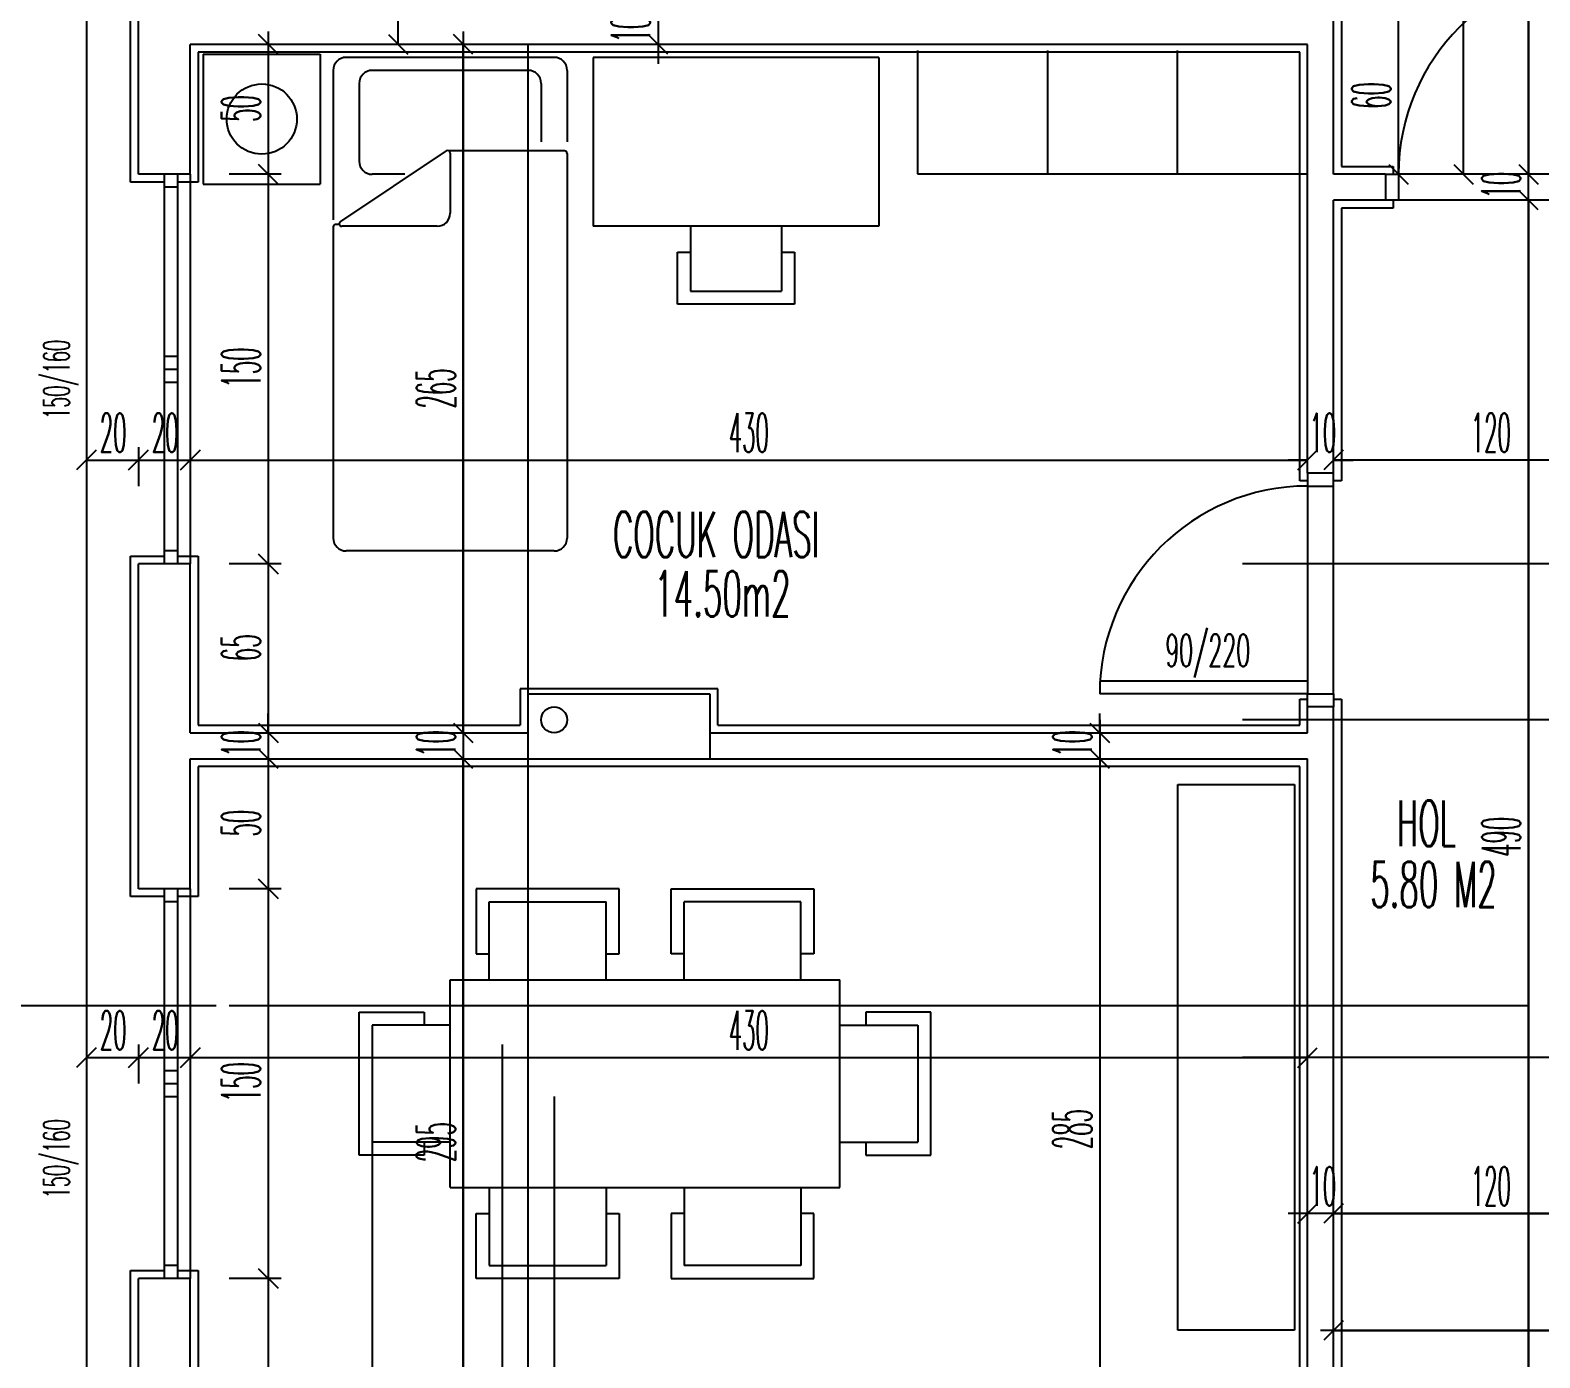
# Model space of a CAD drawing. Extents: x 78 to 306, y -397 to 18.
# Drawn here: x 276.2048 to 276.321, y -396.6007 to -396.4985 of the extents above; entities that cross this region are included whole.
import ezdxf

# ---------------------------------------------------------------- set-up
doc = ezdxf.new("R2010")
doc.units = 0
doc.header["$LTSCALE"] = 0.5
doc.header["$MEASUREMENT"] = 0
for name, pattern in [('DASHDOT2', [0.5, 0.25, -0.125, 0, -0.125]), ('DASHED', [0.75, 0.5, -0.25]), ('DOT2', [0.125, 0, -0.125])]:
    doc.linetypes.add(name, pattern=pattern)
doc.layers.get('0').update_dxf_attribs({"linetype": 'CONTINUOUS'})
for name, color, linetype in [('AKS', 5, 'DASHDOT2'), ('ASHADE', 7, 'CONTINUOUS'), ('DUVAR', 6, 'CONTINUOUS'), ('IZDUSUM', 2, 'DOT2'), ('KAPI', 1, 'CONTINUOUS'), ('KOLON', 4, 'CONTINUOUS'), ('MERDIVEN', 3, 'CONTINUOUS'), ('OLCU', 31, 'CONTINUOUS'), ('SIVA', 7, 'CONTINUOUS'), ('TEFRIS', 11, 'CONTINUOUS')]:
    doc.layers.add(name, color=color, linetype=linetype)
doc.styles.add('ICMEKAN', font='romans.shx', dxfattribs={"width": 0.55, "height": 0.2})
doc.styles.add('OLCU', font='romans.shx', dxfattribs={"width": 0.6, "height": 0.125})
doc.styles.add('OLCUIC', font='ROMANS.SHX', dxfattribs={"width": 0.4, "height": 0.15})

msp = doc.modelspace()

# ---------------------------------------------------------------- linework, layer by layer
at = {"color": 0, "linetype": 'ByBlock'}
for p, q in [((276.223893941935, -396.5003098737721), (276.222393941935, -396.4988098737721)), ((276.232393941935, -396.4988098737721), (276.233893941935, -396.5003098737721)), ((276.238893941935, -396.5003098737721), (276.237393941935, -396.4988098737721)), ((276.253893941935, -396.5003098737721), (276.252393941935, -396.4988098737721)), ((276.223893941935, -396.5103098737721), (276.222393941935, -396.5088098737721)), ((276.222393941935, -396.5088098737721), (276.223893941935, -396.5103098737721)), ((276.309393941935, -396.5088098737721), (276.310893941935, -396.5103098737721)), ((276.314393941935, -396.5088098737721), (276.315893941935, -396.5103098737721)), ((276.319393941935, -396.5088098737721), (276.320893941935, -396.5103098737721)), ((276.319393941935, -396.5088098737721), (276.320893941935, -396.5103098737721)), ((276.320893941935, -396.5123098737721), (276.319393941935, -396.5108098737721)), ((276.320893941935, -396.5123098737721), (276.319393941935, -396.5108098737721)), ((276.209893941935, -396.5308098737721), (276.208393941935, -396.5323098737721)), ((276.213893941935, -396.5308098737721), (276.212393941935, -396.5323098737721)), ((276.212393941935, -396.5323098737721), (276.213893941935, -396.5308098737721)), ((276.217893941935, -396.5308098737721), (276.216393941935, -396.5323098737721)), ((276.216393941935, -396.5323098737721), (276.217893941935, -396.5308098737721)), ((276.302393941935, -396.5323098737721), (276.303893941935, -396.5308098737721)), ((276.302393941935, -396.5323098737721), (276.303893941935, -396.5308098737721)), ((276.305893941935, -396.5308098737721), (276.304393941935, -396.5323098737721)), ((276.305893941935, -396.5308098737721), (276.304393941935, -396.5323098737721)), ((276.223893941935, -396.5403098737721), (276.222393941935, -396.5388098737721)), ((276.222393941935, -396.5388098737721), (276.223893941935, -396.5403098737721)), ((276.222393941935, -396.5518098737721), (276.223893941935, -396.5533098737721)), ((276.222393941935, -396.5518098737721), (276.223893941935, -396.5533098737721)), ((276.237393941935, -396.5518098737721), (276.238893941935, -396.5533098737721)), ((276.237393941935, -396.5518098737721), (276.238893941935, -396.5533098737721)), ((276.286393941935, -396.5518098737721), (276.287893941935, -396.5533098737721)), ((276.223893941935, -396.5553098737721), (276.222393941935, -396.5538098737721)), ((276.223893941935, -396.5553098737721), (276.222393941935, -396.5538098737721)), ((276.238893941935, -396.5553098737721), (276.237393941935, -396.5538098737721)), ((276.238893941935, -396.5553098737721), (276.237393941935, -396.5538098737721)), ((276.287893941935, -396.5553098737721), (276.286393941935, -396.5538098737721)), ((276.287893941935, -396.5553098737721), (276.286393941935, -396.5538098737721)), ((276.223893941935, -396.5653098737721), (276.222393941935, -396.5638098737721)), ((276.222393941935, -396.5638098737721), (276.223893941935, -396.5653098737721)), ((276.209893941935, -396.5768098737721), (276.208393941935, -396.5783098737721)), ((276.213893941935, -396.5768098737721), (276.212393941935, -396.5783098737721)), ((276.212393941935, -396.5783098737721), (276.213893941935, -396.5768098737721)), ((276.217893941935, -396.5768098737721), (276.216393941935, -396.5783098737721)), ((276.216393941935, -396.5783098737721), (276.217893941935, -396.5768098737721)), ((276.302393941935, -396.5783098737721), (276.303893941935, -396.5768098737721)), ((276.302393941935, -396.5903098737721), (276.303893941935, -396.5888098737721)), ((276.305893941935, -396.5888098737721), (276.304393941935, -396.5903098737721)), ((276.305893941935, -396.5888098737721), (276.304393941935, -396.5903098737721)), ((276.223893941935, -396.5953098737721), (276.222393941935, -396.5938098737721)), ((276.222393941935, -396.5938098737721), (276.223893941935, -396.5953098737721)), ((276.305893941935, -396.5978098737721), (276.304393941935, -396.5993098737721))]:
    msp.add_line(p, q, dxfattribs=at)
at = {"layer": 'AKS'}
for p, q in [((276.2411439419353, -396.3515598737721), (276.2411439419353, -396.8395598737721)), ((276.2311439419353, -396.3555598737721), (276.2311439419353, -396.8355598737721)), ((276.2451439419353, -396.3555598737721), (276.2451439419353, -396.8355598737721)), ((276.4231439419353, -396.5395598737721), (276.1271439419361, -396.5395598737721)), ((276.4231439419353, -396.5515598737721), (276.1311439419354, -396.5515598737721)), ((276.4231439419353, -396.5775598737721), (276.1271439419361, -396.5775598737721))]:
    msp.add_line(p, q, dxfattribs=at)
at = {"layer": 'ASHADE'}
msp.add_circle((276.2451439419353, -396.5515598737721), 0.0009999999999999432, dxfattribs=at)
at = {"layer": 'DUVAR'}
for p, q in [((276.213143941936, -396.5095598737756), (276.2131439419361, -396.4715598737766)), ((276.3051439419355, -396.5095598737761), (276.3051439419355, -396.4975598737761)), ((276.2171439419383, -396.5095598737756), (276.2171439419386, -396.4995598737755)), ((276.3031439419355, -396.4995598737761), (276.2171439419386, -396.4995598737755)), ((276.3031439419355, -396.5325598737761), (276.3031439419355, -396.4995598737761)), ((276.2171439419387, -396.5095598737756), (276.2131439419376, -396.5095598737756)), ((276.3091439419356, -396.5095598737761), (276.3051439419355, -396.5095598737761)), ((276.3091439419356, -396.5095598737759), (276.3091439419356, -396.511559873776)), ((276.3051439419355, -396.5325598737761), (276.3051439419355, -396.5115598737762)), ((276.3091439419356, -396.5115598737762), (276.3051439419355, -396.5115598737762)), ((276.3051439419353, -396.5325598737761), (276.3031439419355, -396.5325598737761)), ((276.2131439419361, -396.5645598737757), (276.213143941936, -396.5395598737756)), ((276.2171439419387, -396.5395598737756), (276.2131439419376, -396.5395598737756)), ((276.217143941937, -396.552559873772), (276.2171439419374, -396.5395598737756)), ((276.3031439419355, -396.5525598737722), (276.3031439419355, -396.5505598737759)), ((276.3051439419353, -396.5505598737753), (276.3031439419355, -396.5505598737759)), ((276.3051439419355, -396.6095598737759), (276.3051439419355, -396.5505598737753)), ((276.217143941937, -396.552559873772), (276.2431439419353, -396.5525598737721)), ((276.2571439419353, -396.5525598737721), (276.3031439419355, -396.5525598737722)), ((276.2171439419367, -396.5645598737757), (276.217143941937, -396.554559873772)), ((276.217143941937, -396.554559873772), (276.2431439419353, -396.5545598737721)), ((276.2571439419353, -396.5545598737721), (276.3031439419355, -396.5545598737722)), ((276.3031439419355, -396.6115598737759), (276.3031439419355, -396.5545598737722)), ((276.2171439419371, -396.5645598737757), (276.213143941936, -396.5645598737757)), ((276.213143941936, -396.6095598737757), (276.2131439419361, -396.5945598737757)), ((276.2171439419371, -396.5945598737757), (276.213143941936, -396.5945598737757)), ((276.2171439419354, -396.6135598737761), (276.2171439419358, -396.5945598737757))]:
    msp.add_line(p, q, dxfattribs=at)
at = {"layer": 'IZDUSUM', "ltscale": 0.6}
for p, q in [((276.2431439419357, -396.5495598737721), (276.2431439419354, -396.4995598737756)), ((276.2431439419361, -396.6095598737721), (276.2431439419358, -396.5545598737721))]:
    msp.add_line(p, q, dxfattribs=at)
at = {"layer": 'KAPI'}
for p, q in [((276.209143941935, -396.4755598737721), (276.209143941935, -396.6045598737721)), ((276.215143941938, -396.5395598737756), (276.215143941938, -396.5095598737756)), ((276.2161439419378, -396.5095598737756), (276.2161439419378, -396.5395598737756)), ((276.2171439419378, -396.5095598737756), (276.2171439419378, -396.5395598737756)), ((276.3091439419356, -396.5095598737759), (276.3101439419354, -396.5095598737759)), ((276.3101439419354, -396.5095598737759), (276.3101439419354, -396.511559873776)), ((276.2161439419378, -396.5105598737757), (276.215143941938, -396.5105598737757)), ((276.3101439419354, -396.511559873776), (276.3091439419356, -396.511559873776)), ((276.3261439419354, -396.511559873776), (276.3101439419354, -396.5115598737763)), ((276.215143941938, -396.5235598737755), (276.2161439419378, -396.5235598737755)), ((276.215143941938, -396.5245598737756), (276.2161439419378, -396.5245598737756)), ((276.215143941938, -396.5255598737756), (276.2161439419378, -396.5255598737756)), ((276.3031439419349, -396.5325598737751), (276.3031439419349, -396.5335598737752)), ((276.3051439419347, -396.5335598737752), (276.3051439419347, -396.5325598737751)), ((276.3031439419349, -396.5335598737752), (276.3051439419347, -396.5335598737752)), ((276.2161439419378, -396.5385598737755), (276.215143941938, -396.5385598737755)), ((276.2871439419349, -396.5485598737752), (276.3031439419349, -396.5485598737752)), ((276.3031439419349, -396.5485598737752), (276.3031439419349, -396.5495598737753)), ((276.3031439419349, -396.5495598737753), (276.2871439419349, -396.5495598737753)), ((276.3031439419349, -396.5495598737753), (276.3051439419347, -396.5495598737753)), ((276.3031439419349, -396.5505598737751), (276.3031439419349, -396.5495598737753)), ((276.3051439419347, -396.5495598737753), (276.3051439419347, -396.5505598737751)), ((276.2151439419364, -396.5945598737757), (276.2151439419364, -396.5645598737757)), ((276.2161439419362, -396.5645598737757), (276.2161439419362, -396.5945598737757)), ((276.2171439419363, -396.5645598737757), (276.2171439419363, -396.5945598737757)), ((276.2161439419362, -396.5655598737758), (276.2151439419364, -396.5655598737758)), ((276.2151439419364, -396.5785598737756), (276.2161439419362, -396.5785598737756)), ((276.2151439419364, -396.5795598737757), (276.2161439419362, -396.5795598737757)), ((276.2151439419364, -396.5805598737758), (276.2161439419362, -396.5805598737758)), ((276.2161439419362, -396.5935598737756), (276.2151439419364, -396.5935598737756))]:
    msp.add_line(p, q, dxfattribs=at)
at = {"layer": 'KAPI', "ltscale": 1.4}
for p, q in [((276.325143941935, -396.5095598737721), (276.310143941935, -396.5095598737721)), ((276.303143941935, -396.5335598737721), (276.303143941935, -396.5485598737721)), ((276.3051439419347, -396.5495598737753), (276.3051439419347, -396.5335598737752))]:
    msp.add_line(p, q, dxfattribs=at)
at = {"layer": 'KAPI', "linetype": 'DASHED', "ltscale": 0.4}
msp.add_line((276.220143941935, -396.5735598737721), (276.639143941935, -396.5735598737723), dxfattribs=at)
at = {"layer": 'KAPI'}
for centre, radius, end in [((276.3261439419354, -396.5095598737762), 0.01600000000064028, 179.9999999991858), ((276.3031439419349, -396.5495598737753), 0.01600000000000364, 180)]:
    msp.add_arc(centre, radius, 90, end, dxfattribs=at)
at = {"layer": 'KOLON'}
for p, q in [((276.2431439419353, -396.5545598737721), (276.2431439419353, -396.5495598737721)), ((276.2431439419357, -396.5495598737721), (276.2571439419353, -396.5495598737721)), ((276.2571439419353, -396.5495598737721), (276.2571439419353, -396.5545598737721)), ((276.2431439419357, -396.5545598737721), (276.2571439419353, -396.5545598737721))]:
    msp.add_line(p, q, dxfattribs=at)
at = {"layer": 'KOLON', "linetype": 'DASHED', "ltscale": 0.4}
msp.add_line((276.1926197548715, -396.5735598737721), (276.219143941935, -396.5735598737721), dxfattribs=at)
at = {"layer": 'OLCU', "ltscale": 1.4}
for p, q in [((276.253143941935, -396.4225598737721), (276.253143941935, -396.5005598737721)), ((276.320143941935, -396.6125598737721), (276.320143941935, -396.4235598737721)), ((276.315143941935, -396.5095598737721), (276.315143941935, -396.4315598737721)), ((276.320143941935, -396.4785598737721), (276.320143941935, -396.5095598737721)), ((276.233143941935, -396.4995598737721), (276.233143941935, -396.4955598737721)), ((276.310143941935, -396.5095598737721), (276.310143941935, -396.4975598737721)), ((276.223143941935, -396.4985598737721), (276.223143941935, -396.7035598737721)), ((276.238143941935, -396.4985598737721), (276.238143941935, -396.6945598737721)), ((276.223143941935, -396.4995598737721), (276.223143941935, -396.5095598737721)), ((276.238143941935, -396.5525598737721), (276.238143941935, -396.4995598737721)), ((276.253143941935, -396.4995598737721), (276.253143941935, -396.5010598737721)), ((276.320143941935, -396.5095598737721), (276.320143941935, -396.5080598737721)), ((276.224143941935, -396.5095598737721), (276.220143941935, -396.5095598737721)), ((276.223143941935, -396.5095598737721), (276.223143941935, -396.5395598737721)), ((276.320143941935, -396.5115598737721), (276.320143941935, -396.6095598737721)), ((276.320143941935, -396.5115598737721), (276.320143941935, -396.5130598737721)), ((276.209143941935, -396.5315598737721), (276.213143941935, -396.5315598737721)), ((276.213143941935, -396.5305598737721), (276.213143941935, -396.5335598737721)), ((276.213143941935, -396.5315598737721), (276.217143941935, -396.5315598737721)), ((276.217143941935, -396.5315598737721), (276.303143941935, -396.5315598737721)), ((276.303143941935, -396.5315598737721), (276.301643941935, -396.5315598737721)), ((276.305143941935, -396.5315598737721), (276.306643941935, -396.5315598737721)), ((276.329143941935, -396.5315598737721), (276.305143941935, -396.5315598737721)), ((276.224143941935, -396.5395598737721), (276.220143941935, -396.5395598737721)), ((276.223143941935, -396.5395598737721), (276.223143941935, -396.5525598737721)), ((276.223143941935, -396.5525598737721), (276.223143941935, -396.5510598737721)), ((276.238143941935, -396.5525598737721), (276.238143941935, -396.5510598737721)), ((276.287143941935, -396.5525598737721), (276.287143941935, -396.5510598737721)), ((276.287143941935, -396.5515598737721), (276.287143941935, -396.6125598737721)), ((276.223143941935, -396.5545598737721), (276.223143941935, -396.5645598737721)), ((276.223143941935, -396.5545598737721), (276.223143941935, -396.5560598737721)), ((276.238143941935, -396.5545598737721), (276.238143941935, -396.5560598737721)), ((276.238143941935, -396.6135598737721), (276.238143941935, -396.5545598737721)), ((276.287143941935, -396.5545598737721), (276.287143941935, -396.6115598737721)), ((276.287143941935, -396.5545598737721), (276.287143941935, -396.5560598737721)), ((276.224143941935, -396.5645598737721), (276.220143941935, -396.5645598737721)), ((276.223143941935, -396.5645598737721), (276.223143941935, -396.5945598737721)), ((276.213143941935, -396.5765598737721), (276.213143941935, -396.5795598737721)), ((276.209143941935, -396.5775598737721), (276.213143941935, -396.5775598737721)), ((276.213143941935, -396.5775598737721), (276.217143941935, -396.5775598737721)), ((276.217143941935, -396.5775598737721), (276.303143941935, -396.5775598737721)), ((276.303143941935, -396.5895598737721), (276.301643941935, -396.5895598737721)), ((276.377143941935, -396.5895598737721), (276.302143941935, -396.5895598737721)), ((276.305143941935, -396.5895598737721), (276.329143941935, -396.5895598737721)), ((276.305143941935, -396.5895598737721), (276.306643941935, -396.5895598737721)), ((276.224143941935, -396.5945598737721), (276.220143941935, -396.5945598737721)), ((276.223143941935, -396.5945598737721), (276.223143941935, -396.6135598737721)), ((276.378143941935, -396.5985598737721), (276.304143941935, -396.5985598737721)), ((276.305143941935, -396.5985598737721), (276.377143941935, -396.5985598737721))]:
    msp.add_line(p, q, dxfattribs=at)
at = {"layer": 'SIVA', "ltscale": 1.4}
for p, q in [((276.2125439419361, -396.5101598737756), (276.2125439419361, -396.4709598737767)), ((276.3057439419355, -396.4969598737761), (276.3057439419355, -396.5089598737761)), ((276.3025439419355, -396.5001598737762), (276.2177439419386, -396.5001598737754)), ((276.2177439419386, -396.5001598737754), (276.2177439419382, -396.5101598737756)), ((276.3025439419355, -396.533159873776), (276.3025439419355, -396.5001598737762)), ((276.3057439419355, -396.5089598737761), (276.3097439419356, -396.5089598737761)), ((276.3097439419356, -396.5089598737761), (276.3097439419356, -396.5095598737759)), ((276.215143941938, -396.5101598737756), (276.2125439419361, -396.5101598737756)), ((276.2177439419382, -396.5101598737756), (276.2161439419378, -396.5101598737756)), ((276.3097439419356, -396.511559873776), (276.3097439419356, -396.5121598737762)), ((276.3097439419356, -396.5121598737762), (276.3057439419355, -396.5121598737762)), ((276.3057439419355, -396.5121598737762), (276.3057439419355, -396.533159873776)), ((276.3031439419349, -396.533159873776), (276.3025439419355, -396.533159873776)), ((276.3057439419355, -396.533159873776), (276.3051439419347, -396.533159873776)), ((276.2125439419361, -396.5651598737757), (276.2125439419361, -396.5389598737756)), ((276.2125439419361, -396.5389598737756), (276.215143941938, -396.5389598737756)), ((276.2161439419378, -396.5389598737756), (276.2177439419374, -396.5389598737756)), ((276.2177439419374, -396.5389598737756), (276.2177439419371, -396.5519598737757)), ((276.2577439419353, -396.5491598737721), (276.2425439419353, -396.5491598737721)), ((276.2425439419353, -396.5491598737721), (276.2425439419353, -396.5519598737758)), ((276.2577439419353, -396.5519598737721), (276.2577439419353, -396.5491598737721)), ((276.3025439419355, -396.5519598737759), (276.3025439419355, -396.5499598737761)), ((276.3025439419355, -396.5499598737761), (276.3031439419349, -396.5499598737759)), ((276.3051439419347, -396.5499598737753), (276.3057439419355, -396.5499598737752)), ((276.3057439419355, -396.5499598737752), (276.3057439419355, -396.6089598737759)), ((276.2177439419371, -396.5519598737757), (276.2425439419353, -396.5519598737758)), ((276.2577439419353, -396.5519598737721), (276.3025439419355, -396.5519598737759)), ((276.3025439419355, -396.5551598737759), (276.217743941937, -396.5551598737757)), ((276.217743941937, -396.5551598737757), (276.2177439419367, -396.5651598737757)), ((276.3025439419355, -396.6121598737759), (276.3025439419355, -396.5551598737759)), ((276.2151439419364, -396.5651598737757), (276.2125439419361, -396.5651598737757)), ((276.2177439419367, -396.5651598737757), (276.2161439419362, -396.5651598737757)), ((276.2125439419361, -396.6089598737757), (276.2125439419361, -396.5939598737757)), ((276.2125439419361, -396.5939598737757), (276.2151439419364, -396.5939598737757)), ((276.2161439419362, -396.5939598737757), (276.2177439419359, -396.5939598737757)), ((276.2177439419359, -396.5939598737757), (276.2177439419354, -396.6141598737761))]:
    msp.add_line(p, q, dxfattribs=at)
at = {"layer": 'TEFRIS'}
for p, q in [((276.2731141335796, -396.5000300654213), (276.2731141335796, -396.5095300654194)), ((276.2831141335798, -396.500030065421), (276.2831141335798, -396.509530065419)), ((276.2931141335799, -396.500030065421), (276.2931141335799, -396.509530065419)), ((276.2181439419413, -396.5003098737803), (276.2271439419413, -396.5003098737803)), ((276.2181439419413, -396.5003098737803), (276.2181439419413, -396.5103098737803)), ((276.2271439419413, -396.5003098737803), (276.2271439419413, -396.5103098737803)), ((276.24514394194, -396.5005598737777), (276.2291439419399, -396.5005598737777)), ((276.2481439419424, -396.5005598737734), (276.2481439419424, -396.5135598737733)), ((276.2701439419421, -396.5005598737734), (276.2481439419424, -396.5005598737734)), ((276.2701439419421, -396.5005598737734), (276.2701439419421, -396.5135598737733)), ((276.2281439419398, -396.5015598737774), (276.2281439419398, -396.5130598737776)), ((276.23014394194, -396.5025598737774), (276.23014394194, -396.5085598737775)), ((276.23014394194, -396.5025598737774), (276.23014394194, -396.5085598737775)), ((276.2431439419399, -396.5015598737774), (276.2311439419398, -396.5015598737774)), ((276.2431439419399, -396.5015598737774), (276.2311439419398, -396.5015598737774)), ((276.2441439419399, -396.5025598737774), (276.2441439419399, -396.5070598737776)), ((276.2461439419397, -396.5015598737774), (276.2461439419397, -396.5070598737776)), ((276.2368330019007, -396.507767167137), (276.2286935570282, -396.5131934637186)), ((276.2459439419399, -396.5077598737777), (276.2370430737835, -396.5077598737777)), ((276.2371439419398, -396.5079335771958), (276.2371439419398, -396.5125598737774)), ((276.2461439419397, -396.5079598737776), (276.2461439419397, -396.5375598737775)), ((276.2336439419398, -396.5095598737776), (276.2311439419398, -396.5095598737776)), ((276.2331439419398, -396.5095598737776), (276.2316439419399, -396.5095598737776)), ((276.2731141335796, -396.5095300654197), (276.3031141335803, -396.5095300654196)), ((276.2181439419413, -396.5103098737803), (276.2271439419413, -396.5103098737803)), ((276.2281439419398, -396.5136178306074), (276.2281439419398, -396.5375598737775)), ((276.2286130786622, -396.5134178306072), (276.2283439419397, -396.5134178306072)), ((276.2361439419398, -396.5135598737775), (276.2288044970674, -396.5135598737775)), ((276.2701439419421, -396.5135598737733), (276.2481439419424, -396.5135598737733)), ((276.2556439419424, -396.5135598737733), (276.2556439419424, -396.5185598737733)), ((276.2626439419422, -396.5135598737733), (276.2626439419422, -396.5185598737733)), ((276.2546439419423, -396.5195598737733), (276.2546439419423, -396.5155598737734)), ((276.2546439419423, -396.5155598737734), (276.2556439419424, -396.5155598737734)), ((276.2626439419422, -396.5155598737734), (276.2636439419423, -396.5155598737734)), ((276.2636439419423, -396.5155598737734), (276.2636439419423, -396.5195598737733)), ((276.2556439419424, -396.5185598737733), (276.2626439419422, -396.5185598737733)), ((276.2636439419423, -396.5195598737733), (276.2546439419423, -396.5195598737733)), ((276.24514394194, -396.5385598737775), (276.2291439419399, -396.5385598737775)), ((276.2931439419355, -396.5565300654202), (276.3021439419355, -396.5565300654202)), ((276.2931439419355, -396.59853006542), (276.2931439419355, -396.5565300654202)), ((276.3021439419355, -396.5565300654202), (276.3021439419355, -396.59853006542)), ((276.2391439419289, -396.5645598737705), (276.2391439419289, -396.5695598737705)), ((276.250143941929, -396.5645598737705), (276.2391439419289, -396.5645598737705)), ((276.250143941929, -396.5695598737705), (276.250143941929, -396.5645598737705)), ((276.254143941929, -396.5645598737705), (276.2651439419293, -396.5645598737705)), ((276.254143941929, -396.5695598737705), (276.254143941929, -396.5645598737705)), ((276.2651439419293, -396.5645598737705), (276.2651439419293, -396.5695598737705)), ((276.2401439419287, -396.5715598737706), (276.2401439419287, -396.5655598737706)), ((276.2401439419287, -396.5655598737706), (276.249143941929, -396.5655598737706)), ((276.249143941929, -396.5715598737706), (276.249143941929, -396.5655598737706)), ((276.255143941929, -396.5715598737706), (276.255143941929, -396.5655598737706)), ((276.2641439419293, -396.5655598737706), (276.255143941929, -396.5655598737706)), ((276.2641439419293, -396.5715598737706), (276.2641439419293, -396.5655598737706)), ((276.2391439419289, -396.5695598737705), (276.2401439419287, -396.5695598737705)), ((276.249143941929, -396.5695598737705), (276.250143941929, -396.5695598737705)), ((276.255143941929, -396.5695598737705), (276.254143941929, -396.5695598737705)), ((276.2651439419293, -396.5695598737705), (276.2641439419293, -396.5695598737705)), ((276.2371439419288, -396.5875598737704), (276.2371439419288, -396.5715598737706)), ((276.2371439419288, -396.5715598737706), (276.2671439419292, -396.5715598737706)), ((276.2671439419292, -396.5875598737704), (276.2671439419292, -396.5715598737706)), ((276.230143941929, -396.5740598737726), (276.235143941929, -396.5740598737721)), ((276.2301439419296, -396.585059873773), (276.230143941929, -396.5740598737726)), ((276.235143941929, -396.5740598737721), (276.235143941929, -396.5750598737721)), ((276.2691439419293, -396.5740598737709), (276.2691439419293, -396.575059873771)), ((276.2741439419293, -396.5740598737709), (276.2691439419293, -396.5740598737709)), ((276.2741439419293, -396.5850598737712), (276.2741439419293, -396.5740598737709)), ((276.2371439419291, -396.5750598737721), (276.231143941929, -396.5750598737724)), ((276.231143941929, -396.5750598737724), (276.2311439419296, -396.5840598737727)), ((276.2671439419292, -396.575059873771), (276.2731439419293, -396.575059873771)), ((276.2731439419293, -396.575059873771), (276.2731439419293, -396.5840598737712)), ((276.2351439419296, -396.5850598737724), (276.2301439419296, -396.585059873773)), ((276.2371439419297, -396.5840598737724), (276.2311439419296, -396.5840598737727)), ((276.2351439419296, -396.5840598737724), (276.2351439419296, -396.5850598737724)), ((276.2671439419292, -396.5840598737712), (276.2731439419293, -396.5840598737712)), ((276.2691439419293, -396.5840598737712), (276.2691439419293, -396.5850598737712)), ((276.2691439419293, -396.5850598737712), (276.2741439419293, -396.5850598737712)), ((276.2371439419288, -396.5875598737704), (276.2671439419292, -396.5875598737704)), ((276.2401439419287, -396.5875598737704), (276.2401439419287, -396.5935598737705)), ((276.249143941929, -396.5875598737704), (276.249143941929, -396.5935598737705)), ((276.255143941929, -396.5875598737704), (276.255143941929, -396.5935598737705)), ((276.2641439419293, -396.5875598737704), (276.2641439419293, -396.5935598737705)), ((276.2391439419289, -396.5895598737705), (276.2401439419287, -396.5895598737705)), ((276.2391439419289, -396.5945598737705), (276.2391439419289, -396.5895598737705)), ((276.249143941929, -396.5895598737705), (276.250143941929, -396.5895598737705)), ((276.250143941929, -396.5895598737705), (276.250143941929, -396.5945598737705)), ((276.255143941929, -396.5895598737705), (276.254143941929, -396.5895598737705)), ((276.254143941929, -396.5895598737705), (276.254143941929, -396.5945598737705)), ((276.2651439419293, -396.5895598737705), (276.2641439419293, -396.5895598737705)), ((276.2651439419293, -396.5945598737705), (276.2651439419293, -396.5895598737705)), ((276.2401439419287, -396.5935598737705), (276.249143941929, -396.5935598737705)), ((276.2641439419293, -396.5935598737705), (276.255143941929, -396.5935598737705)), ((276.250143941929, -396.5945598737705), (276.2391439419289, -396.5945598737705)), ((276.254143941929, -396.5945598737705), (276.2651439419293, -396.5945598737705)), ((276.3021439419355, -396.59853006542), (276.2931439419355, -396.59853006542))]:
    msp.add_line(p, q, dxfattribs=at)
msp.add_circle((276.2226439419409, -396.5053098737803), 0.0027, dxfattribs=at)
for centre, radius, start, end in [((276.2291439419394, -396.5015598737771), 0.001, 90, 180), ((276.2451439419394, -396.5015598737771), 0.001, 0, 90), ((276.2311439419391, -396.5025598737772), 0.001, 90, 180), ((276.2431439419393, -396.5025598737772), 0.001, 0, 90), ((276.2369439419393, -396.5079335771954), 0.0002, 0, 123.6900675259346), ((276.2459439419393, -396.5079598737772), 0.0002, 0, 90), ((276.2311439419391, -396.5085598737772), 0.001, 180, 270), ((276.2311439419391, -396.5085598737772), 0.001, 180, 270), ((276.2361439419391, -396.5125598737771), 0.001, 270, 0), ((276.2283439419392, -396.5136178306071), 0.0002, 90, 180), ((276.2288044970668, -396.5133598737773), 0.0002, 123.6900675259346, 270), ((276.2291439419394, -396.5375598737772), 0.001, 180, 270), ((276.2451439419394, -396.5375598737772), 0.001, 270, 0)]:
    msp.add_arc(centre, radius, start, end, dxfattribs=at)

# ---------------------------------------------------------------- texts
at = {"layer": 'KAPI', "linetype": 'Continuous', "style": 'ICMEKAN', "width": 0.5}
for p in [(276.2078384738325, -396.5283945299115), (276.2078384738325, -396.5883945299115)]:
    msp.add_text('150/160', height=0.002, rotation=90, dxfattribs=at).set_placement(p)
at = {"layer": 'KAPI', "style": 'OLCU', "width": 0.5}
msp.add_text('90/220', height=0.002499999999999999, rotation=359.9999999982087, dxfattribs=at).set_placement((276.2921880955857, -396.5474629670701))
at = {"layer": 'MERDIVEN', "linetype": 'ByBlock', "style": 'OLCU', "width": 0.5}
for s, p in [('COCUK ODASI', (276.2496700305672, -396.5390347314375)), ('14.50m2', (276.2528506765008, -396.543605788926)), ('HOL', (276.3100093627277, -396.5612770703841)), ('5.80 M2', (276.3079604425663, -396.5659815137435))]:
    msp.add_text(s, height=0.0035, dxfattribs=at).set_placement(p)
at = {"layer": 'OLCU', "style": 'OLCUIC', "width": 0.4}
for s, p in [('10', (276.252543941935, -396.4994170166293)), ('60', (276.309543941935, -396.5045313023435)), ('50', (276.222543941935, -396.5055313023435)), ('10', (276.319543941935, -396.5114170166293)), ('150', (276.222543941935, -396.5259884452007)), ('265', (276.237543941935, -396.527602730915)), ('65', (276.222543941935, -396.5470313023435)), ('10', (276.222543941935, -396.5544170166292)), ('10', (276.237543941935, -396.5544170166292)), ('10', (276.286543941935, -396.5544170166292)), ('50', (276.222543941935, -396.5605313023435)), ('490', (276.319543941935, -396.5621027309149)), ('150', (276.222543941935, -396.5809884452007)), ('295', (276.237543941935, -396.585602730915)), ('285', (276.286543941935, -396.5846027309149))]:
    msp.add_text(s, height=0.003, rotation=90, dxfattribs=at).set_placement(p)
for s, p in [('20', (276.2101725133636, -396.5309598737721)), ('20', (276.2141725133636, -396.5309598737721)), ('430', (276.2586010847922, -396.5309598737721)), ('10', (276.3032867990779, -396.5309598737721)), ('120', (276.3157153705064, -396.5309598737721)), ('20', (276.2101725133636, -396.5769598737721)), ('20', (276.2141725133636, -396.5769598737721)), ('430', (276.2586010847922, -396.5769598737721)), ('10', (276.3032867990779, -396.5889598737721)), ('120', (276.3157153705064, -396.5889598737721))]:
    msp.add_text(s, height=0.003, dxfattribs=at).set_placement(p)

doc.saveas('drawing.dxf')
